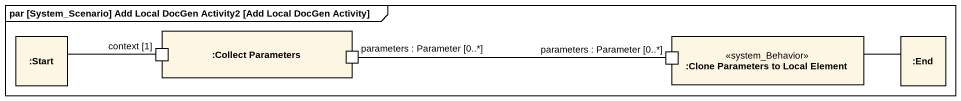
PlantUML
@startuml
mainframe par [System_Scenario] Add Local DocGen Activity2 [Add Local DocGen Activity]
rectangle ":Start" as Start_
rectangle ":Collect Parameters" as Collect_Parameters {
  port "context [1]" as context_1
  port "parameters : Parameter [0..*]" as parameters_Parameter_0
}
rectangle ":Clone Parameters to Local Element" as Clone_Parameters_to_Local <<system_Behavior>> {
  port "parameters : Parameter [0..*]" as parameters_Parameter_0_2
}
rectangle ":End" as End_
Start_ -right- context_1
parameters_Parameter_0 -right- parameters_Parameter_0_2
Clone_Parameters_to_Local -right- End_
@enduml
